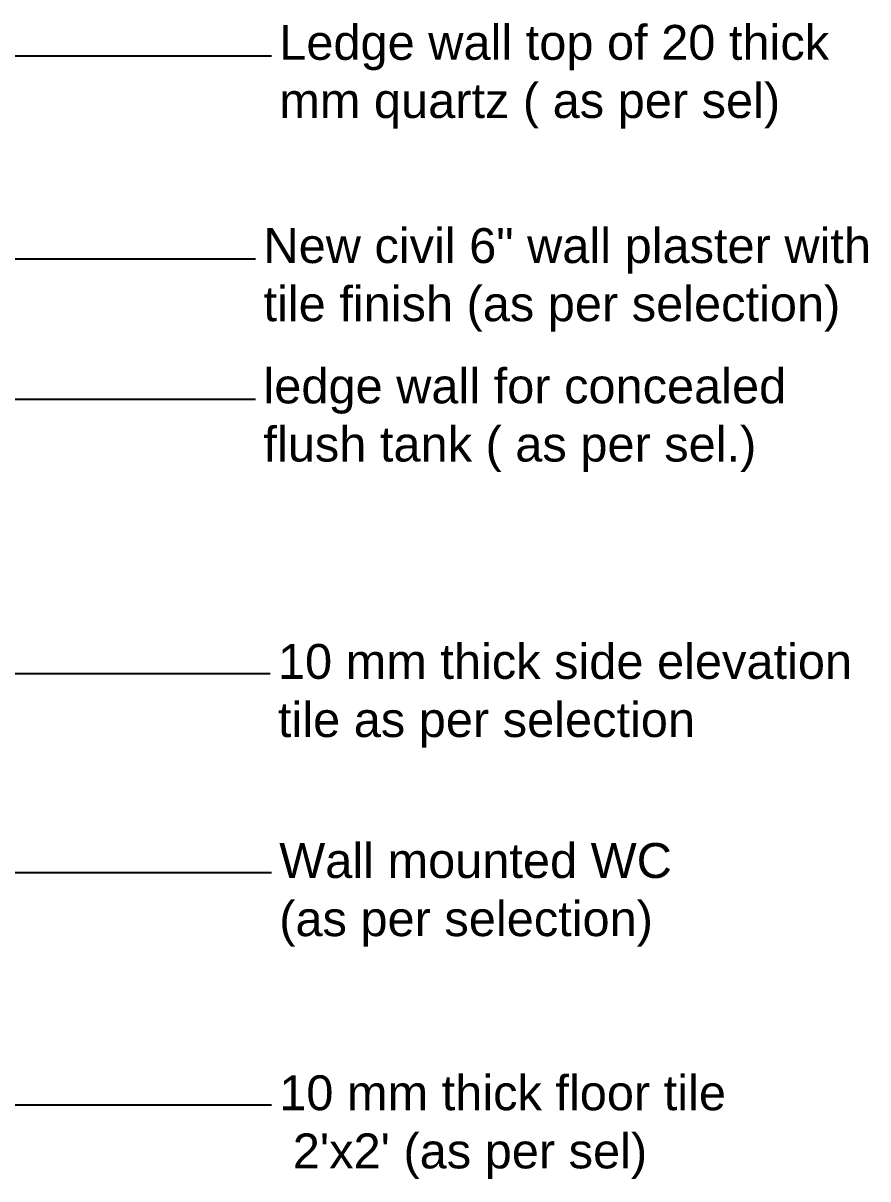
# Model space of a CAD drawing. Header units: millimetres. Extents: x 1464389 to 1998638, y -29162 to 256806.
# Drawn here: x 1954020 to 1954989, y 187945 to 189271 of the extents above; entities that cross this region are included whole.
import ezdxf

# ---------------------------------------------------------------- set-up
doc = ezdxf.new("R2010")
doc.units = ezdxf.units.MM
doc.header["$LTSCALE"] = 15
doc.layers.get('0').update_dxf_attribs({"lineweight": 5})
doc.layers.add('Text', color=250, linetype='Continuous')
doc.styles.add('ARIAL', font='arial.ttf')
doc.dimstyles.new('SC-25', dxfattribs={"dimtxt": 60, "dimasz": 30, "dimexe": 0, "dimexo": 0, "dimgap": 25, "dimtad": 0, "dimdec": 0, "dimzin": 0, "dimdsep": 46, "dimtxsty": 'ARIAL', "dimblk": 'ARCHTICK', "dimcen": 0.09, "dimdle": 3, "dimclrd": 251, "dimclre": 251, "dimclrt": 1, "dimadec": 0, "dimazin": 0, "dimtfac": 1, "dimtdec": 0, "dimtofl": 0, "dimtmove": 0, "dimatfit": 2, "dimfxl": 100, "dimtolj": 1, "dimtzin": 0, "dimarcsym": 0})

# ---------------------------------------------------------------- blocks, each defined once
blk = doc.blocks.new('_ArchTick')
at = {"color": 0, "linetype": 'ByBlock', "const_width": 0.15}
blk.add_lwpolyline([(-0.5, -0.5), (0.5, 0.5)], dxfattribs=at)

msp = doc.modelspace()

# ---------------------------------------------------------------- texts
at = {"layer": 'Text', "color": 9, "ltscale": 0.25, "true_color": 0xc7c8ca, "char_height": 40, "attachment_point": 7, "style": 'ARIAL'}
for s, insert in [('Ledge wall top of 20 thick mm quartz ( as per sel)', (1954313.6, 189149.8)), ('New civil 6" wall plaster with tile finish (as per selection)', (1954295.5, 188916.8)), ('ledge wall for concealed flush tank ( as per sel.)', (1954295.5, 188755.9)), ('10 mm thick side elevation tile as per selection', (1954312.1, 188440)), ('Wall mounted WC \\P(as per selection)', (1954313.6, 188211.7)), ("10 mm thick floor tile\\P 2'x2' (as per sel)", (1954313.6, 187945.4))]:
    msp.add_mtext_dynamic_manual_height_columns(s, width=713.093, gutter_width=250, heights=[0], dxfattribs=dict(at, insert=insert))

# ---------------------------------------------------------------- leaders
at = {"ltscale": 0.25}
for points in [[(1953802.2, 189233.2), (1954304.6, 189233.2)], [(1953890.1, 189000.2), (1954286.4, 189000.2)], [(1953606.1, 188839.4), (1954286.4, 188839.4)], [(1953835.9, 188524.9), (1954303.1, 188524.9)], [(1953178.4, 188296.6), (1954304.6, 188296.6)], [(1953802.2, 188030.3), (1954304.6, 188030.3)]]:
    msp.add_leader(points, dimstyle='SC-25', override={"dimasz": 40, "dimfxl": 15}, dxfattribs=at)

doc.saveas('drawing.dxf')
